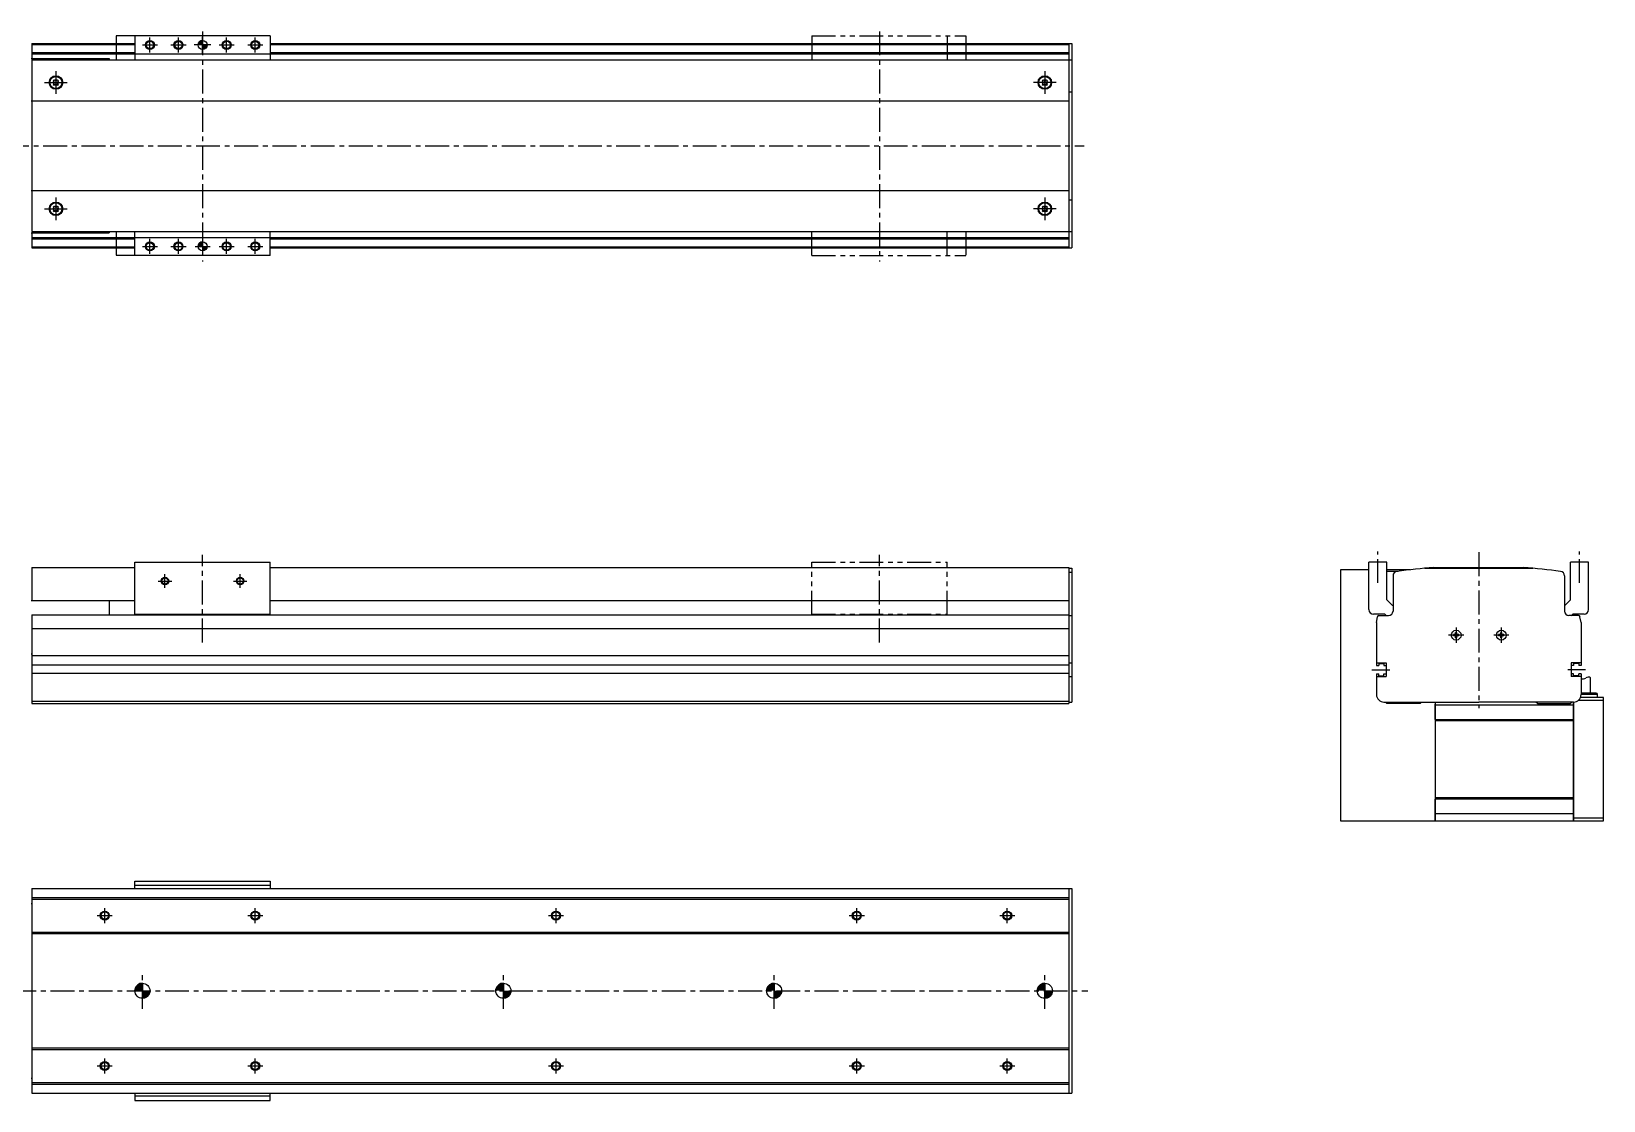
# Model space of a CAD drawing. Extents: x 0 to 1571, y -8 to 733.
# Drawn here: x 526 to 1571, y 10 to 721 of the extents above; entities that cross this region are included whole.
import ezdxf

# ---------------------------------------------------------------- set-up
doc = ezdxf.new("R2010")
doc.units = 0
doc.header["$LTSCALE"] = 0.5
doc.linetypes.add('CENTER', pattern=[50.8, 31.75, -6.35, 6.35, -6.35])
doc.linetypes.add('PHANTOM', pattern=[63.5, 31.75, -6.35, 6.35, -6.35, 6.35, -6.35])
for name, color, linetype in [('MSM_CENTER', 1, 'CENTER'), ('MSM_CONTINUOUS', 7, 'CONTINUOUS'), ('MSM_IMAGINARY', 6, 'PHANTOM'), ('MSM_NARROW', 5, 'CONTINUOUS')]:
    doc.layers.add(name, color=color, linetype=linetype)

# ---------------------------------------------------------------- blocks, each defined once
blk = doc.blocks.new('*U5')
at = {"layer": 'MSM_CONTINUOUS', "linetype": 'CONTINUOUS'}
for p, q in [((595.1, 84.5), (594.9, 83)), ((595.8, 85.9), (595.1, 84.5)), ((596.9, 87), (595.8, 85.9)), ((598.3, 87.8), (596.9, 87)), ((599.9, 88), (598.3, 87.8)), ((599.9, 87.8), (599.9, 88)), ((599.9, 87.8), (599.9, 87)), ((599.9, 87), (599.9, 85.9)), ((599.9, 85.9), (599.9, 84.5)), ((599.9, 84.5), (599.9, 83)), ((599.9, 83), (599.9, 81.5)), ((599.9, 81.5), (599.9, 80.1)), ((599.9, 80.1), (599.9, 79)), ((599.9, 79), (599.9, 78.2)), ((601.4, 78.2), (599.9, 78)), ((599.9, 78), (599.9, 78.2)), ((602.8, 79), (601.4, 78.2)), ((603.9, 80.1), (602.8, 79)), ((604.6, 81.5), (603.9, 80.1)), ((604.9, 83), (604.6, 81.5))]:
    blk.add_line(p, q, dxfattribs=at)
for points in [[(595.1, 84.5), (594.9, 83), (599.9, 83)], [(595.8, 85.9), (595.1, 84.5), (599.9, 84.5)], [(596.9, 87), (595.8, 85.9), (599.9, 85.9)], [(598.3, 87.8), (596.9, 87), (599.9, 87)], [(599.9, 88), (598.3, 87.8), (599.9, 87.8)], [(599.9, 83), (599.9, 81.5), (604.6, 81.5)], [(599.9, 81.5), (599.9, 80.1), (603.9, 80.1)], [(599.9, 80.1), (599.9, 79), (602.8, 79)], [(599.9, 79), (599.9, 78.2), (601.4, 78.2)]]:
    blk.add_solid(points, dxfattribs=at)
at = {"layer": 'MSM_CONTINUOUS', "linetype": 'CONTINUOUS', "extrusion": (0, 0, -1)}
for points in [[(-595.1, 84.5), (-599.9, 84.5), (-599.9, 83)], [(-595.8, 85.9), (-599.9, 85.9), (-599.9, 84.5)], [(-596.9, 87), (-599.9, 87), (-599.9, 85.9)], [(-598.3, 87.8), (-599.9, 87.8), (-599.9, 87)], [(-599.9, 83), (-604.9, 83), (-604.6, 81.5)], [(-599.9, 81.5), (-604.6, 81.5), (-603.9, 80.1)], [(-599.9, 80.1), (-603.9, 80.1), (-602.8, 79)], [(-599.9, 79), (-602.8, 79), (-601.4, 78.2)], [(-599.9, 78.2), (-601.4, 78.2), (-599.9, 78)]]:
    blk.add_solid(points, dxfattribs=at)
blk = doc.blocks.new('*U6')
at = {"layer": 'MSM_CONTINUOUS', "linetype": 'CONTINUOUS'}
for p, q in [((835.1, 84.5), (834.9, 83)), ((835.8, 85.9), (835.1, 84.5)), ((836.9, 87), (835.8, 85.9)), ((838.3, 87.8), (836.9, 87)), ((839.9, 88), (838.3, 87.8)), ((839.9, 87.8), (839.9, 88)), ((839.9, 87.8), (839.9, 87)), ((839.9, 87), (839.9, 85.9)), ((839.9, 85.9), (839.9, 84.5)), ((839.9, 84.5), (839.9, 83)), ((839.9, 83), (839.9, 81.5)), ((839.9, 81.5), (839.9, 80.1)), ((839.9, 80.1), (839.9, 79)), ((839.9, 79), (839.9, 78.2)), ((841.4, 78.2), (839.9, 78)), ((839.9, 78), (839.9, 78.2)), ((842.8, 79), (841.4, 78.2)), ((843.9, 80.1), (842.8, 79)), ((844.6, 81.5), (843.9, 80.1)), ((844.9, 83), (844.6, 81.5))]:
    blk.add_line(p, q, dxfattribs=at)
for points in [[(835.1, 84.5), (834.9, 83), (839.9, 83)], [(835.8, 85.9), (835.1, 84.5), (839.9, 84.5)], [(836.9, 87), (835.8, 85.9), (839.9, 85.9)], [(838.3, 87.8), (836.9, 87), (839.9, 87)], [(839.9, 88), (838.3, 87.8), (839.9, 87.8)], [(839.9, 83), (839.9, 81.5), (844.6, 81.5)], [(839.9, 81.5), (839.9, 80.1), (843.9, 80.1)], [(839.9, 80.1), (839.9, 79), (842.8, 79)], [(839.9, 79), (839.9, 78.2), (841.4, 78.2)]]:
    blk.add_solid(points, dxfattribs=at)
at = {"layer": 'MSM_CONTINUOUS', "linetype": 'CONTINUOUS', "extrusion": (0, 0, -1)}
for points in [[(-835.1, 84.5), (-839.9, 84.5), (-839.9, 83)], [(-835.8, 85.9), (-839.9, 85.9), (-839.9, 84.5)], [(-836.9, 87), (-839.9, 87), (-839.9, 85.9)], [(-838.3, 87.8), (-839.9, 87.8), (-839.9, 87)], [(-839.9, 83), (-844.9, 83), (-844.6, 81.5)], [(-839.9, 81.5), (-844.6, 81.5), (-843.9, 80.1)], [(-839.9, 80.1), (-843.9, 80.1), (-842.8, 79)], [(-839.9, 79), (-842.8, 79), (-841.4, 78.2)], [(-839.9, 78.2), (-841.4, 78.2), (-839.9, 78)]]:
    blk.add_solid(points, dxfattribs=at)
blk = doc.blocks.new('*U7')
at = {"layer": 'MSM_CONTINUOUS', "linetype": 'CONTINUOUS'}
for p, q in [((1015.1, 84.5), (1014.9, 83)), ((1015.8, 85.9), (1015.1, 84.5)), ((1016.9, 87), (1015.8, 85.9)), ((1018.3, 87.8), (1016.9, 87)), ((1019.9, 88), (1018.3, 87.8)), ((1019.9, 87.8), (1019.9, 88)), ((1019.9, 87.8), (1019.9, 87)), ((1019.9, 87), (1019.9, 85.9)), ((1019.9, 85.9), (1019.9, 84.5)), ((1019.9, 84.5), (1019.9, 83)), ((1019.9, 83), (1019.9, 81.5)), ((1019.9, 81.5), (1019.9, 80.1)), ((1019.9, 80.1), (1019.9, 79)), ((1019.9, 79), (1019.9, 78.2)), ((1021.4, 78.2), (1019.9, 78)), ((1019.9, 78), (1019.9, 78.2)), ((1022.8, 79), (1021.4, 78.2)), ((1023.9, 80.1), (1022.8, 79)), ((1024.6, 81.5), (1023.9, 80.1)), ((1024.9, 83), (1024.6, 81.5))]:
    blk.add_line(p, q, dxfattribs=at)
for points in [[(1015.1, 84.5), (1014.9, 83), (1019.9, 83)], [(1015.8, 85.9), (1015.1, 84.5), (1019.9, 84.5)], [(1016.9, 87), (1015.8, 85.9), (1019.9, 85.9)], [(1018.3, 87.8), (1016.9, 87), (1019.9, 87)], [(1019.9, 88), (1018.3, 87.8), (1019.9, 87.8)], [(1019.9, 83), (1019.9, 81.5), (1024.6, 81.5)], [(1019.9, 81.5), (1019.9, 80.1), (1023.9, 80.1)], [(1019.9, 80.1), (1019.9, 79), (1022.8, 79)], [(1019.9, 79), (1019.9, 78.2), (1021.4, 78.2)]]:
    blk.add_solid(points, dxfattribs=at)
at = {"layer": 'MSM_CONTINUOUS', "linetype": 'CONTINUOUS', "extrusion": (0, 0, -1)}
for points in [[(-1015.1, 84.5), (-1019.9, 84.5), (-1019.9, 83)], [(-1015.8, 85.9), (-1019.9, 85.9), (-1019.9, 84.5)], [(-1016.9, 87), (-1019.9, 87), (-1019.9, 85.9)], [(-1018.3, 87.8), (-1019.9, 87.8), (-1019.9, 87)], [(-1019.9, 83), (-1024.9, 83), (-1024.6, 81.5)], [(-1019.9, 81.5), (-1024.6, 81.5), (-1023.9, 80.1)], [(-1019.9, 80.1), (-1023.9, 80.1), (-1022.8, 79)], [(-1019.9, 79), (-1022.8, 79), (-1021.4, 78.2)], [(-1019.9, 78.2), (-1021.4, 78.2), (-1019.9, 78)]]:
    blk.add_solid(points, dxfattribs=at)
blk = doc.blocks.new('*U8')
at = {"layer": 'MSM_CONTINUOUS', "linetype": 'CONTINUOUS'}
for p, q in [((1195.1, 84.5), (1194.9, 83)), ((1195.8, 85.9), (1195.1, 84.5)), ((1196.9, 87), (1195.8, 85.9)), ((1198.3, 87.8), (1196.9, 87)), ((1199.9, 88), (1198.3, 87.8)), ((1199.9, 87.8), (1199.9, 88)), ((1199.9, 87.8), (1199.9, 87)), ((1199.9, 87), (1199.9, 85.9)), ((1199.9, 85.9), (1199.9, 84.5)), ((1199.9, 84.5), (1199.9, 83)), ((1199.9, 83), (1199.9, 81.5)), ((1199.9, 81.5), (1199.9, 80.1)), ((1199.9, 80.1), (1199.9, 79)), ((1199.9, 79), (1199.9, 78.2)), ((1201.4, 78.2), (1199.9, 78)), ((1199.9, 78), (1199.9, 78.2)), ((1202.8, 79), (1201.4, 78.2)), ((1203.9, 80.1), (1202.8, 79)), ((1204.6, 81.5), (1203.9, 80.1)), ((1204.9, 83), (1204.6, 81.5))]:
    blk.add_line(p, q, dxfattribs=at)
for points in [[(1195.1, 84.5), (1194.9, 83), (1199.9, 83)], [(1195.8, 85.9), (1195.1, 84.5), (1199.9, 84.5)], [(1196.9, 87), (1195.8, 85.9), (1199.9, 85.9)], [(1198.3, 87.8), (1196.9, 87), (1199.9, 87)], [(1199.9, 88), (1198.3, 87.8), (1199.9, 87.8)], [(1199.9, 83), (1199.9, 81.5), (1204.6, 81.5)], [(1199.9, 81.5), (1199.9, 80.1), (1203.9, 80.1)], [(1199.9, 80.1), (1199.9, 79), (1202.8, 79)], [(1199.9, 79), (1199.9, 78.2), (1201.4, 78.2)]]:
    blk.add_solid(points, dxfattribs=at)
at = {"layer": 'MSM_CONTINUOUS', "linetype": 'CONTINUOUS', "extrusion": (0, 0, -1)}
for points in [[(-1195.1, 84.5), (-1199.9, 84.5), (-1199.9, 83)], [(-1195.8, 85.9), (-1199.9, 85.9), (-1199.9, 84.5)], [(-1196.9, 87), (-1199.9, 87), (-1199.9, 85.9)], [(-1198.3, 87.8), (-1199.9, 87.8), (-1199.9, 87)], [(-1199.9, 83), (-1204.9, 83), (-1204.6, 81.5)], [(-1199.9, 81.5), (-1204.6, 81.5), (-1203.9, 80.1)], [(-1199.9, 80.1), (-1203.9, 80.1), (-1202.8, 79)], [(-1199.9, 79), (-1202.8, 79), (-1201.4, 78.2)], [(-1199.9, 78.2), (-1201.4, 78.2), (-1199.9, 78)]]:
    blk.add_solid(points, dxfattribs=at)
blk = doc.blocks.new('*U9')
at = {"layer": 'MSM_CONTINUOUS', "linetype": 'CONTINUOUS'}
for p, q in [((637.1, 579.1), (636.9, 578)), ((637.8, 580.1), (637.1, 579.1)), ((638.7, 580.8), (637.8, 580.1)), ((639.9, 581), (638.7, 580.8)), ((639.9, 580.8), (639.9, 581)), ((639.9, 580.8), (639.9, 580.1)), ((639.9, 580.1), (639.9, 579.1)), ((639.9, 579.1), (639.9, 578)), ((639.9, 578), (639.9, 576.9)), ((639.9, 576.9), (639.9, 575.9)), ((639.9, 575.9), (639.9, 575.2)), ((641, 575.2), (639.9, 575)), ((639.9, 575), (639.9, 575.2)), ((642, 575.9), (641, 575.2)), ((642.7, 576.9), (642, 575.9)), ((642.9, 578), (642.7, 576.9))]:
    blk.add_line(p, q, dxfattribs=at)
for points in [[(637.1, 579.1), (636.9, 578), (639.9, 578)], [(637.8, 580.1), (637.1, 579.1), (639.9, 579.1)], [(638.7, 580.8), (637.8, 580.1), (639.9, 580.1)], [(639.9, 581), (638.7, 580.8), (639.9, 580.8)], [(639.9, 578), (639.9, 576.9), (642.7, 576.9)], [(639.9, 576.9), (639.9, 575.9), (642, 575.9)], [(639.9, 575.9), (639.9, 575.2), (641, 575.2)]]:
    blk.add_solid(points, dxfattribs=at)
at = {"layer": 'MSM_CONTINUOUS', "linetype": 'CONTINUOUS', "extrusion": (0, 0, -1)}
for points in [[(-637.1, 579.1), (-639.9, 579.1), (-639.9, 578)], [(-637.8, 580.1), (-639.9, 580.1), (-639.9, 579.1)], [(-638.7, 580.8), (-639.9, 580.8), (-639.9, 580.1)], [(-639.9, 578), (-642.9, 578), (-642.7, 576.9)], [(-639.9, 576.9), (-642.7, 576.9), (-642, 575.9)], [(-639.9, 575.9), (-642, 575.9), (-641, 575.2)], [(-639.9, 575.2), (-641, 575.2), (-639.9, 575)]]:
    blk.add_solid(points, dxfattribs=at)
blk = doc.blocks.new('*U10')
at = {"layer": 'MSM_CONTINUOUS', "linetype": 'CONTINUOUS'}
for p, q in [((637.1, 713.1), (636.9, 712)), ((637.8, 714.1), (637.1, 713.1)), ((638.7, 714.8), (637.8, 714.1)), ((639.9, 715), (638.7, 714.8)), ((639.9, 714.8), (639.9, 715)), ((639.9, 714.8), (639.9, 714.1)), ((639.9, 714.1), (639.9, 713.1)), ((639.9, 713.1), (639.9, 712)), ((639.9, 712), (639.9, 710.9)), ((639.9, 710.9), (639.9, 709.9)), ((642.7, 710.9), (642, 709.9)), ((642.9, 712), (642.7, 710.9)), ((639.9, 709.9), (639.9, 709.2)), ((641, 709.2), (639.9, 709)), ((639.9, 709), (639.9, 709.2)), ((642, 709.9), (641, 709.2))]:
    blk.add_line(p, q, dxfattribs=at)
for points in [[(637.1, 713.1), (636.9, 712), (639.9, 712)], [(637.8, 714.1), (637.1, 713.1), (639.9, 713.1)], [(638.7, 714.8), (637.8, 714.1), (639.9, 714.1)], [(639.9, 715), (638.7, 714.8), (639.9, 714.8)], [(639.9, 712), (639.9, 710.9), (642.7, 710.9)], [(639.9, 710.9), (639.9, 709.9), (642, 709.9)], [(639.9, 709.9), (639.9, 709.2), (641, 709.2)]]:
    blk.add_solid(points, dxfattribs=at)
at = {"layer": 'MSM_CONTINUOUS', "linetype": 'CONTINUOUS', "extrusion": (0, 0, -1)}
for points in [[(-637.1, 713.1), (-639.9, 713.1), (-639.9, 712)], [(-637.8, 714.1), (-639.9, 714.1), (-639.9, 713.1)], [(-638.7, 714.8), (-639.9, 714.8), (-639.9, 714.1)], [(-639.9, 712), (-642.9, 712), (-642.7, 710.9)], [(-639.9, 710.9), (-642.7, 710.9), (-642, 709.9)], [(-639.9, 709.9), (-642, 709.9), (-641, 709.2)], [(-639.9, 709.2), (-641, 709.2), (-639.9, 709)]]:
    blk.add_solid(points, dxfattribs=at)

msp = doc.modelspace()

# ---------------------------------------------------------------- linework, layer by layer
at = {"layer": 'MSM_CENTER'}
for p, q in [((599.9, 712), (609.9, 712)), ((604.9, 707), (604.9, 717)), ((618.9, 712), (628.9, 712)), ((623.9, 707), (623.9, 717)), ((645.4, 712), (634.3, 712)), ((639.9, 721), (639.9, 568)), ((639.9, 706.5), (639.9, 717.5)), ((650.9, 712), (660.9, 712)), ((655.9, 707), (655.9, 717)), ((669.9, 712), (679.9, 712)), ((674.9, 707), (674.9, 717)), ((1089.9, 721), (1089.9, 568)), ((542.4, 694.5), (542.4, 679.5)), ((1199.9, 694.5), (1199.9, 679.5)), ((534.9, 687), (549.9, 687)), ((1207.4, 687), (1192.4, 687)), ((407, 645), (1226.1, 645)), ((542.4, 610.5), (542.4, 595.5)), ((1199.9, 610.5), (1199.9, 595.5)), ((534.9, 603), (549.9, 603)), ((1207.4, 603), (1192.4, 603)), ((599.9, 578), (609.9, 578)), ((604.9, 573), (604.9, 583)), ((618.9, 578), (628.9, 578)), ((623.9, 573), (623.9, 583)), ((634.9, 578), (644.9, 578)), ((650.9, 578), (660.9, 578)), ((655.9, 573), (655.9, 583)), ((669.9, 578), (679.9, 578)), ((674.9, 573), (674.9, 583)), ((639.9, 314.6), (639.9, 373)), ((1089.9, 314.6), (1089.9, 373)), ((1421.4, 354.2), (1421.4, 375.1)), ((1488.4, 374.6), (1488.4, 271)), ((1555.4, 354.2), (1555.4, 375.1)), ((610.4, 355.5), (619.4, 355.5)), ((614.9, 351), (614.9, 360)), ((660.4, 355.5), (669.4, 355.5)), ((664.9, 351), (664.9, 360)), ((1473.4, 324.5), (1473.4, 314.5)), ((1503.4, 324.5), (1503.4, 314.5)), ((1478.4, 319.5), (1468.4, 319.5)), ((1508.4, 319.5), (1498.4, 319.5)), ((1417.4, 296.5), (1429.2, 296.5)), ((1559.4, 296.5), (1547.6, 296.5)), ((574.9, 128), (574.9, 138)), ((674.9, 128), (674.9, 138)), ((874.9, 128), (874.9, 138)), ((1074.9, 128), (1074.9, 138)), ((1174.9, 128), (1174.9, 138)), ((569.9, 133), (579.9, 133)), ((669.9, 133), (679.9, 133)), ((869.9, 133), (879.9, 133)), ((1069.9, 133), (1079.9, 133)), ((1169.9, 133), (1179.9, 133)), ((599.9, 71.1), (599.9, 94.9)), ((839.9, 71.1), (839.9, 94.9)), ((1019.9, 71.1), (1019.9, 94.9)), ((1199.9, 71.1), (1199.9, 94.9)), ((411.8, 83), (1228.6, 83)), ((569.9, 33), (579.9, 33)), ((574.9, 28), (574.9, 38)), ((669.9, 33), (679.9, 33)), ((674.9, 28), (674.9, 38)), ((869.9, 33), (879.9, 33)), ((874.9, 28), (874.9, 38)), ((1069.9, 33), (1079.9, 33)), ((1074.9, 28), (1074.9, 38)), ((1169.9, 33), (1179.9, 33)), ((1174.9, 28), (1174.9, 38))]:
    msp.add_line(p, q, dxfattribs=at)
at = {"layer": 'MSM_CONTINUOUS'}
for p, q in [((526.4, 713), (526.4, 703)), ((526.4, 713), (594.9, 713)), ((526.4, 712.2), (594.9, 712.2)), ((684.9, 718), (594.9, 718)), ((594.9, 718), (594.9, 702)), ((684.9, 718), (684.9, 702)), ((684.9, 713), (1217.9, 713)), ((684.9, 712.2), (1215.9, 712.2)), ((1215.9, 713), (1215.9, 577)), ((1217.9, 713), (1217.9, 577)), ((525.9, 703), (577.9, 703)), ((526.4, 707), (594.9, 707)), ((526.4, 706), (1215.9, 706)), ((526.4, 702), (1217.9, 702)), ((526.4, 702), (526.4, 588)), ((577.9, 703), (577.9, 702)), ((684.9, 707), (1215.9, 707)), ((541.2, 688.8), (540.6, 688.2)), ((540.6, 688.2), (541.1, 687.7)), ((541.1, 686.3), (540.6, 685.8)), ((540.6, 685.8), (541.2, 685.2)), ((541.7, 688.3), (541.2, 688.8)), ((541.2, 685.2), (541.7, 685.7)), ((543.5, 688.8), (543.1, 688.3)), ((543.1, 685.7), (543.5, 685.2)), ((544.2, 688.2), (543.5, 688.8)), ((543.5, 685.2), (544.2, 685.8)), ((543.7, 687.7), (544.2, 688.2)), ((544.2, 685.8), (543.7, 686.3)), ((1198.7, 688.8), (1198.1, 688.2)), ((1198.1, 688.2), (1198.6, 687.7)), ((1198.6, 686.3), (1198.1, 685.8)), ((1198.1, 685.8), (1198.7, 685.2)), ((1199.2, 688.3), (1198.7, 688.8)), ((1198.7, 685.2), (1199.2, 685.7)), ((1201, 688.8), (1200.6, 688.3)), ((1200.6, 685.7), (1201, 685.2)), ((1201.7, 688.2), (1201, 688.8)), ((1201, 685.2), (1201.7, 685.8)), ((1201.2, 687.7), (1201.7, 688.2)), ((1201.7, 685.8), (1201.2, 686.3)), ((1215.9, 680.9), (1217.9, 680.9)), ((525.9, 674.8), (1215.9, 674.8)), ((525.9, 615.2), (1215.9, 615.2)), ((1215.9, 609.1), (1217.9, 609.1)), ((541.2, 604.8), (540.6, 604.2)), ((540.6, 604.2), (541.1, 603.7)), ((541.1, 602.3), (540.6, 601.8)), ((540.6, 601.8), (541.2, 601.2)), ((541.7, 604.3), (541.2, 604.8)), ((541.2, 601.2), (541.7, 601.7)), ((543.5, 604.8), (543.1, 604.3)), ((543.1, 601.7), (543.5, 601.2)), ((544.2, 604.2), (543.5, 604.8)), ((543.5, 601.2), (544.2, 601.8)), ((543.7, 603.7), (544.2, 604.2)), ((544.2, 601.8), (543.7, 602.3)), ((1198.7, 604.8), (1198.1, 604.2)), ((1198.1, 604.2), (1198.6, 603.7)), ((1198.6, 602.3), (1198.1, 601.8)), ((1198.1, 601.8), (1198.7, 601.2)), ((1199.2, 604.3), (1198.7, 604.8)), ((1198.7, 601.2), (1199.2, 601.7)), ((1201, 604.8), (1200.6, 604.3)), ((1200.6, 601.7), (1201, 601.2)), ((1201.7, 604.2), (1201, 604.8)), ((1201, 601.2), (1201.7, 601.8)), ((1201.2, 603.7), (1201.7, 604.2)), ((1201.7, 601.8), (1201.2, 602.3)), ((525.9, 587), (577.9, 587)), ((526.4, 588), (1217.9, 588)), ((526.4, 587), (526.4, 577)), ((577.9, 588), (577.9, 587)), ((594.9, 572), (594.9, 588)), ((684.9, 572), (684.9, 588)), ((526.4, 584), (1215.9, 584)), ((526.4, 583), (594.9, 583)), ((526.4, 577.8), (594.9, 577.8)), ((526.4, 577), (594.9, 577)), ((684.9, 583), (1215.9, 583)), ((684.9, 577.8), (1215.9, 577.8)), ((684.9, 577), (1217.9, 577)), ((684.9, 572), (594.9, 572)), ((594.9, 333), (594.9, 368)), ((594.9, 368), (684.9, 368)), ((684.9, 333), (684.9, 368)), ((1415.4, 336.5), (1415.4, 368)), ((1427.4, 368), (1415.4, 368)), ((1427.4, 343), (1427.4, 368)), ((1549.4, 343), (1549.4, 368)), ((1561.4, 368), (1549.4, 368)), ((1561.4, 336.5), (1561.4, 368)), ((526.4, 364.5), (526.4, 342.5)), ((526.4, 364.5), (594.9, 364.5)), ((684.9, 364.5), (1215.9, 364.5)), ((1215.9, 364.5), (1215.9, 274)), ((1215.9, 364), (1217.9, 364)), ((1215.9, 361.5), (1217.9, 361.5)), ((1217.9, 364), (1217.9, 275)), ((1415.4, 363), (1396.4, 363)), ((1396.4, 363), (1396.4, 196)), ((1442.7, 363), (1427.4, 363)), ((1427.4, 362), (1434.8, 362)), ((1431.4, 358.9), (1431.4, 335.5)), ((1452.5, 364), (1524.3, 364)), ((1458.6, 364.5), (1518.2, 364.5)), ((1545.4, 358.9), (1545.4, 335.5)), ((525.9, 342.5), (594.9, 342.5)), ((577.9, 342.5), (577.9, 333)), ((684.9, 342.5), (1215.9, 342.5)), ((1430.9, 339.5), (1427.4, 343)), ((1430.9, 339.5), (1431.4, 339.5)), ((1545.4, 339.5), (1545.9, 339.5)), ((1545.9, 339.5), (1549.4, 343)), ((526.4, 333), (1215.9, 333)), ((526.4, 333), (526.4, 274)), ((594.9, 333.5), (684.9, 333.5)), ((1215.9, 332.5), (1217.9, 332.5)), ((1425.9, 333.5), (1418.4, 333.5)), ((1420.4, 328), (1421, 331.7)), ((1420.4, 328), (1420.4, 299.3)), ((1422, 332.5), (1428.4, 332.5)), ((1426.9, 332.5), (1425.9, 333.5)), ((1554.8, 332.5), (1548.4, 332.5)), ((1549.9, 332.5), (1550.9, 333.5)), ((1558.4, 333.5), (1550.9, 333.5)), ((1556.4, 328), (1555.7, 331.7)), ((1556.4, 328), (1556.4, 299.3)), ((526.4, 324), (1215.9, 324)), ((1471.6, 319.1), (1471.6, 319.9)), ((1472.5, 319.9), (1471.6, 319.9)), ((1472.5, 319.1), (1471.6, 319.1)), ((1473, 321.3), (1473.8, 321.3)), ((1473, 320.4), (1473, 321.3)), ((1473, 317.8), (1473, 318.6)), ((1473, 317.8), (1473.8, 317.8)), ((1473.8, 320.4), (1473.8, 321.3)), ((1473.8, 317.8), (1473.8, 318.6)), ((1475.1, 319.9), (1474.3, 319.9)), ((1475.1, 319.1), (1474.3, 319.1)), ((1475.1, 319.1), (1475.1, 319.9)), ((1501.6, 319.1), (1501.6, 319.9)), ((1502.5, 319.9), (1501.6, 319.9)), ((1502.5, 319.1), (1501.6, 319.1)), ((1503, 321.3), (1503.8, 321.3)), ((1503, 320.4), (1503, 321.3)), ((1503, 317.8), (1503, 318.6)), ((1503, 317.8), (1503.8, 317.8)), ((1503.8, 320.4), (1503.8, 321.3)), ((1503.8, 317.8), (1503.8, 318.6)), ((1505.1, 319.9), (1504.3, 319.9)), ((1505.1, 319.1), (1504.3, 319.1)), ((1505.1, 319.1), (1505.1, 319.9)), ((525.9, 307), (526.4, 307)), ((526.4, 306), (1215.9, 306)), ((526.4, 299.8), (1215.9, 299.8)), ((526.4, 294.3), (1215.9, 294.3)), ((1215.9, 301), (1217.9, 301)), ((1420.4, 301), (1426.9, 301)), ((1420.4, 299.3), (1421.9, 299.3)), ((1420.4, 293.8), (1420.4, 280)), ((1420.4, 293.8), (1421.9, 293.8)), ((1421.9, 300.7), (1421.9, 299.3)), ((1421.9, 300.7), (1425.4, 300.7)), ((1421.9, 292.4), (1421.9, 293.8)), ((1425.4, 300.7), (1425.4, 299.3)), ((1425.4, 299.3), (1426.9, 299.3)), ((1425.4, 293.8), (1426.9, 293.8)), ((1425.4, 292.4), (1425.4, 293.8)), ((1426.9, 301), (1426.9, 292)), ((1556.4, 301), (1549.9, 301)), ((1549.9, 301), (1549.9, 292)), ((1551.4, 299.3), (1549.9, 299.3)), ((1551.4, 293.8), (1549.9, 293.8)), ((1551.4, 300.7), (1551.4, 299.3)), ((1554.9, 300.7), (1551.4, 300.7)), ((1551.4, 292.4), (1551.4, 293.8)), ((1554.9, 300.7), (1554.9, 299.3)), ((1556.4, 299.3), (1554.9, 299.3)), ((1556.4, 293.8), (1554.9, 293.8)), ((1554.9, 292.4), (1554.9, 293.8)), ((1556.4, 293.8), (1556.4, 280)), ((1215.9, 292), (1217.9, 292)), ((1420.4, 292), (1426.9, 292)), ((1421.9, 292.4), (1425.4, 292.4)), ((1556.4, 292), (1549.9, 292)), ((1554.9, 292.4), (1551.4, 292.4)), ((1562.8, 281), (1562.8, 291.1)), ((526.4, 275.5), (1215.9, 275.5)), ((526.4, 274), (1215.9, 274)), ((1215.9, 275), (1217.9, 275)), ((1425.4, 275), (1488.4, 275)), ((1426.4, 275), (1427.4, 274)), ((1449.4, 274), (1427.4, 274)), ((1449.4, 274), (1450.4, 275)), ((1459.4, 275), (1459.4, 196)), ((1459.4, 263.5), (1459.4, 273.7)), ((1459.4, 273.7), (1459.4, 273.7)), ((1551.4, 273), (1459.4, 273)), ((1551.4, 275), (1488.4, 275)), ((1527.4, 274), (1526.4, 275)), ((1527.4, 274), (1549.4, 274)), ((1550.4, 275), (1549.4, 274)), ((1551.3, 196), (1551.3, 275)), ((1551.4, 275), (1551.4, 196)), ((1571.4, 276), (1554.4, 276)), ((1571.4, 278), (1556, 278)), ((1566.4, 281), (1556.4, 281)), ((1567.4, 280), (1556.4, 280)), ((1567.4, 278), (1567.4, 280)), ((1571.4, 196), (1571.4, 278)), ((1459.4, 263.5), (1551.4, 263.5)), ((1551.4, 262.5), (1459.4, 262.5)), ((1459.4, 262.5), (1459.4, 211.5)), ((1459.4, 211.5), (1551.4, 211.5)), ((1459.4, 196), (1459.4, 210.5)), ((1551.4, 210.5), (1459.4, 210.5)), ((1459.4, 201), (1551.4, 201)), ((1396.4, 196), (1571.4, 196)), ((1459.4, 196.1), (1459.4, 196.1)), ((1551.4, 196.1), (1551.3, 196.1)), ((1551.4, 198), (1571.4, 198)), ((526.4, 151), (526.4, 15)), ((526.4, 151), (1217.9, 151)), ((594.9, 151), (594.9, 156)), ((594.9, 156), (684.9, 156)), ((684.9, 153), (594.9, 153)), ((684.9, 156), (684.9, 151)), ((1215.9, 151), (1215.9, 15)), ((1217.9, 151), (1217.9, 15)), ((525.9, 141), (526.4, 141)), ((526.4, 145), (1215.9, 145)), ((526.4, 144), (1215.9, 144)), ((526.4, 122), (1215.9, 122)), ((526.4, 121), (1215.9, 121)), ((526.4, 45), (1215.9, 45)), ((526.4, 44), (1215.9, 44)), ((525.9, 25), (526.4, 25)), ((526.4, 22), (1215.9, 22)), ((526.4, 21), (1215.9, 21)), ((526.4, 15), (1217.9, 15)), ((594.9, 15), (594.9, 10)), ((684.9, 13), (594.9, 13)), ((684.9, 10), (684.9, 15)), ((594.9, 10), (684.9, 10))]:
    msp.add_line(p, q, dxfattribs=at)
for centre, radius in [((604.9, 712), 2.46), ((623.9, 712), 2.46), ((639.9, 712), 3), ((655.9, 712), 2.46), ((674.9, 712), 2.46), ((542.4, 687), 4.5), ((542.4, 687), 4.15), ((542.4, 687), 4), ((1199.9, 687), 4.5), ((1199.9, 687), 4.15), ((1199.9, 687), 4), ((540.6, 687), 0.25), ((542.4, 688.8), 0.25), ((542.4, 685.2), 0.25), ((544.1, 687), 0.25), ((1198.1, 687), 0.25), ((1199.9, 688.8), 0.25), ((1199.9, 685.2), 0.25), ((1201.6, 687), 0.25), ((542.4, 603), 4.5), ((542.4, 603), 4.15), ((542.4, 603), 4), ((1199.9, 603), 4.5), ((1199.9, 603), 4.15), ((1199.9, 603), 4), ((540.6, 603), 0.25), ((542.4, 604.8), 0.25), ((542.4, 601.2), 0.25), ((544.1, 603), 0.25), ((1198.1, 603), 0.25), ((1199.9, 604.8), 0.25), ((1199.9, 601.2), 0.25), ((1201.6, 603), 0.25), ((604.9, 578), 2.46), ((623.9, 578), 2.46), ((639.9, 578), 3), ((655.9, 578), 2.46), ((674.9, 578), 2.46), ((614.9, 355.5), 2.07), ((664.9, 355.5), 2.07), ((1473.4, 319.5), 3.25), ((1503.4, 319.5), 3.25), ((574.9, 133), 2.46), ((674.9, 133), 2.46), ((874.9, 133), 2.46), ((1074.9, 133), 2.46), ((1174.9, 133), 2.46), ((599.9, 83), 5), ((839.9, 83), 5), ((1019.9, 83), 5), ((1199.9, 83), 5), ((574.9, 33), 2.46), ((674.9, 33), 2.46), ((874.9, 33), 2.46), ((1074.9, 33), 2.46), ((1174.9, 33), 2.46)]:
    msp.add_circle(centre, radius, dxfattribs=at)
for centre, radius, start, end in [((540.4, 687), 0.94, 315.0016, 44.9994), ((542.4, 689), 0.94, 224.9999, 315.0008), ((542.4, 685), 0.94, 44.9995, 135.0019), ((544.4, 687), 0.94, 134.9979, 225.0031), ((1197.9, 687), 0.94, 315.0016, 44.9994), ((1199.9, 689), 0.94, 224.9999, 315.0008), ((1199.9, 685), 0.94, 44.9995, 135.0019), ((1201.9, 687), 0.94, 134.9979, 225.0031), ((540.4, 603), 0.94, 315.0016, 44.9994), ((542.4, 605), 0.94, 224.9999, 315.0008), ((542.4, 601), 0.94, 44.9995, 135.0019), ((544.4, 603), 0.94, 134.9979, 225.0031), ((1197.9, 603), 0.94, 315.0016, 44.9994), ((1199.9, 605), 0.94, 224.9999, 315.0008), ((1199.9, 601), 0.94, 44.9995, 135.0019), ((1201.9, 603), 0.94, 134.9979, 225.0031), ((1434.4, 358.9), 3, 97.8176, 180), ((1488.4, -34.4), 400, 94.2733, 97.8176), ((1488.4, -34.4), 400, 82.1824, 85.7267), ((1542.4, 358.9), 3, 0, 82.1824), ((1418.4, 336.5), 3, 180, 270), ((1428.4, 335.5), 3, 270, 0), ((1548.4, 335.5), 3, 180, 270), ((1558.4, 336.5), 3, 270, 0), ((1422, 331.5), 1, 90, 170), ((1554.8, 331.5), 1, 10, 90), ((1472.5, 320.4), 0.5, 270, 0), ((1472.5, 318.6), 0.5, 0, 90), ((1474.3, 320.4), 0.5, 180, 270), ((1474.3, 318.6), 0.5, 90, 180), ((1502.5, 320.4), 0.5, 270, 0), ((1502.5, 318.6), 0.5, 0, 90), ((1504.3, 320.4), 0.5, 180, 270), ((1504.3, 318.6), 0.5, 90, 180), ((1425.4, 280), 5, 180, 270), ((1551.4, 280), 5, 270, 0), ((1566.4, 280), 1, 0, 90)]:
    msp.add_arc(centre, radius, start, end, dxfattribs=at)
at = {"layer": 'MSM_IMAGINARY'}
for p, q in [((582.4, 718), (582.4, 702)), ((594.9, 718), (582.4, 718)), ((1044.9, 718), (1044.9, 702)), ((1044.9, 718), (1147.4, 718)), ((1134.9, 718), (1134.9, 702)), ((1147.4, 718), (1147.4, 702)), ((582.4, 588), (582.4, 572)), ((1044.9, 572), (1044.9, 588)), ((1134.9, 572), (1134.9, 588)), ((1147.4, 588), (1147.4, 572)), ((594.9, 572), (582.4, 572)), ((1044.9, 572), (1147.4, 572)), ((1044.9, 333), (1044.9, 368)), ((1044.9, 368), (1134.9, 368)), ((1134.9, 333), (1134.9, 368)), ((1044.9, 333.5), (1134.9, 333.5))]:
    msp.add_line(p, q, dxfattribs=at)
at = {"layer": 'MSM_NARROW'}
for centre, radius in [((604.9, 712), 3), ((623.9, 712), 3), ((655.9, 712), 3), ((674.9, 712), 3), ((604.9, 578), 3), ((623.9, 578), 3), ((655.9, 578), 3), ((674.9, 578), 3), ((614.9, 355.5), 2.5), ((664.9, 355.5), 2.5), ((574.9, 133), 3), ((674.9, 133), 3), ((874.9, 133), 3), ((1074.9, 133), 3), ((1174.9, 133), 3), ((574.9, 33), 3), ((674.9, 33), 3), ((874.9, 33), 3), ((1074.9, 33), 3), ((1174.9, 33), 3)]:
    msp.add_circle(centre, radius, dxfattribs=at)
for centre, start, end in [((1557.9, 293.6), 241.4658, 302.7791), ((1561.3, 288.4), 61.4627, 122.7791)]:
    msp.add_arc(centre, 3.14, start, end, dxfattribs=at)

# ---------------------------------------------------------------- block references
at = {"layer": 'MSM_CONTINUOUS', "linetype": 'CONTINUOUS'}
for name in ['*U10', '*U9', '*U5', '*U6', '*U7', '*U8']:
    msp.add_blockref(name, (0, 0), dxfattribs=at)

doc.saveas('drawing.dxf')
